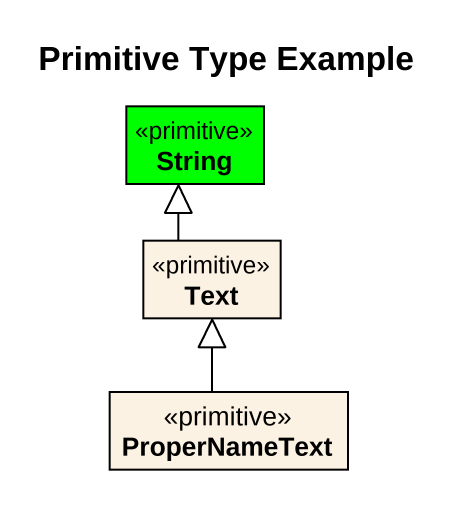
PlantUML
@startuml
title Primitive Type Example
hide circle
hide empty members
class String <<primitive>> #00FF00
class Text <<primitive>>
class ProperNameText <<primitive>>
Text -up-|> String
ProperNameText -up-|> Text
@enduml
